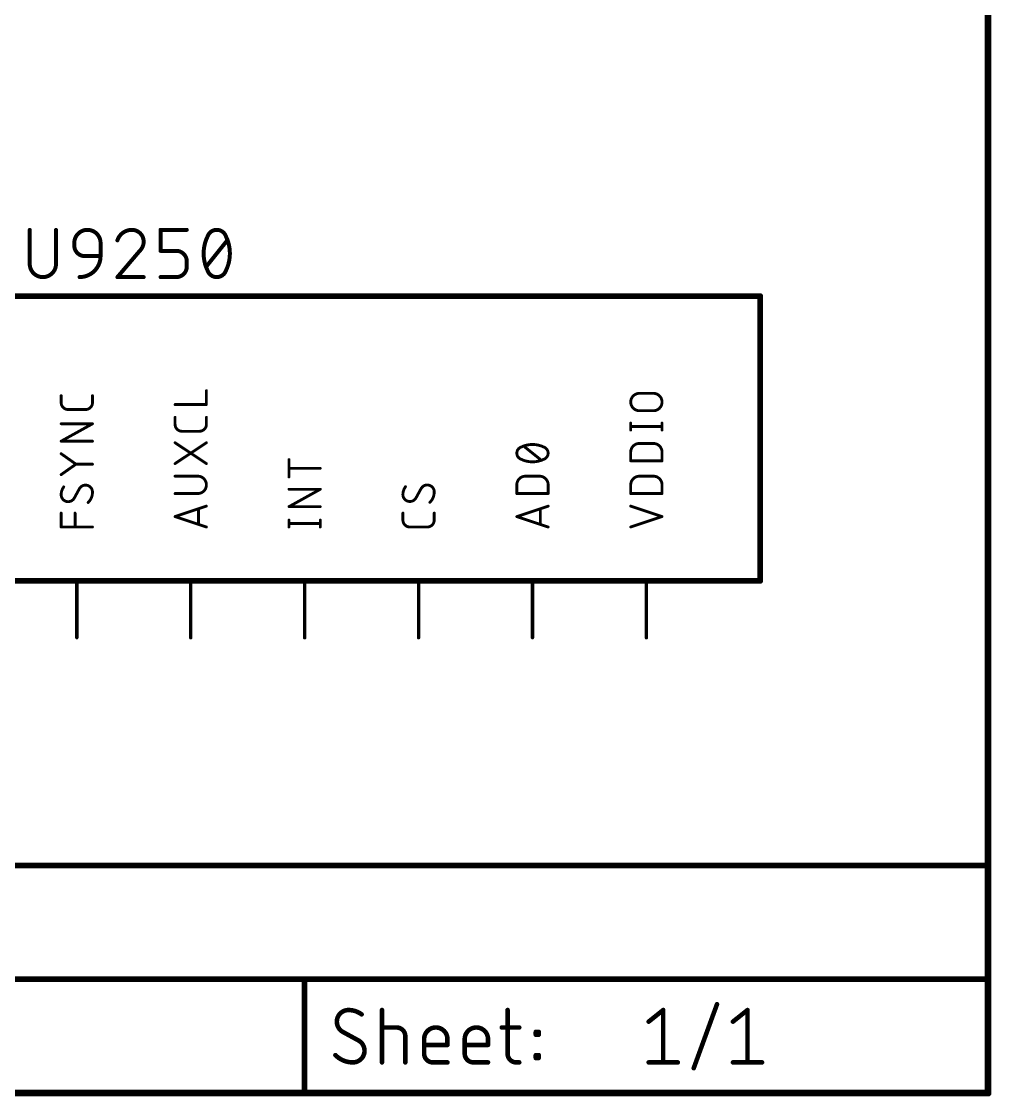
# Model space of a CAD drawing. Extents: x -1 to 180, y 0 to 264.
# Drawn here: x 137.23 to 180.49, y -0.15 to 47.82 of the extents above; entities that cross this region are included whole.
import ezdxf

# ---------------------------------------------------------------- set-up
doc = ezdxf.new("R2010")
doc.units = 0
doc.layers.add('94', color=12, linetype='CONTINUOUS')
doc.layers.add('95', color=251, linetype='CONTINUOUS')

msp = doc.modelspace()

# ---------------------------------------------------------------- linework, layer by layer
at = {"layer": '94'}
for points, const_width in [([(180.34, 0), (180.34, 264.16)], 0.3), ([(137.6004, 38.5191), (137.6004, 36.9965)], 0.1778), ([(138.7717, 36.9965), (138.7717, 38.5191)], 0.1778), ([(143.4324, 37.5821), (143.4324, 38.5191)], 0.1778), ([(143.4324, 38.5191), (144.6037, 38.5191)], 0.1778), ([(139.5872, 37.8164), (139.5872, 37.9335)], 0.1778), ([(140.7584, 37.9335), (140.7584, 37.3479)], 0.1778), ([(145.4722, 36.8794), (146.4092, 38.0506)], 0.1778), ([(140.7584, 37.3479), (140.0557, 37.3479)], 0.1778), ([(142.5053, 37.5821), (141.5098, 36.4109)], 0.1778), ([(144.1352, 37.5821), (143.4324, 37.5821)], 0.1778), ([(144.6037, 36.8794), (144.6037, 37.1136)], 0.1778), ([(141.5098, 36.4109), (142.681, 36.4109)], 0.1778), ([(143.4324, 36.4109), (144.1352, 36.4109)], 0.1778), ([(170.18, 35.56), (109.22, 35.56)], 0.254), ([(170.18, 22.86), (170.18, 35.56)], 0.254), ([(109.22, 22.86), (170.18, 22.86)], 0.254), ([(139.7, 20.32), (139.7, 22.86)], 0.1524), ([(144.78, 20.32), (144.78, 22.86)], 0.1524), ([(149.86, 20.32), (149.86, 22.86)], 0.1524), ([(154.94, 20.32), (154.94, 22.86)], 0.1524), ([(160.02, 20.32), (160.02, 22.86)], 0.1524), ([(165.1, 20.32), (165.1, 22.86)], 0.1524), ([(88.9, 10.16), (180.34, 10.16)], 0.254), ([(88.9, 5.08), (149.86, 5.08)], 0.254), ([(149.86, 5.08), (149.86, 0)], 0.254), ([(149.86, 5.08), (180.34, 5.08)], 0.254), ([(167.2105, 1.112), (168.2491, 3.968)], 0.2032), ([(153.3101, 1.3716), (153.3101, 3.7084)], 0.2032), ([(158.9109, 3.7084), (158.9109, 1.7611)], 0.2032), ([(165.2016, 3.1891), (165.8507, 3.7084)], 0.2032), ([(165.8507, 3.7084), (165.8507, 1.3716)], 0.2032), ([(168.9598, 3.1891), (169.6089, 3.7084)], 0.2032), ([(169.6089, 3.7084), (169.6089, 1.3716)], 0.2032), ([(153.3101, 2.9295), (153.9592, 2.9295)], 0.2032), ([(158.6512, 2.9295), (159.4302, 2.9295)], 0.2032), ([(152.2702, 2.3453), (151.5562, 2.7347)], 0.2032), ([(154.3487, 2.54), (154.3487, 1.3716)], 0.2032), ([(155.1892, 1.7611), (155.1892, 2.4102)], 0.2032), ([(156.2278, 2.4102), (156.2278, 2.1505)], 0.2032), ([(156.9987, 1.7611), (156.9987, 2.4102)], 0.2032), ([(158.0373, 2.4102), (158.0373, 2.1505)], 0.2032), ([(160.1673, 2.6049), (160.1673, 2.7347)], 0.2032), ([(160.1673, 2.7347), (160.2971, 2.7347)], 0.2032), ([(160.2971, 2.6049), (160.1673, 2.6049)], 0.2032), ([(160.2971, 2.7347), (160.2971, 2.6049)], 0.2032), ([(156.2278, 2.1505), (155.1892, 2.1505)], 0.2032), ([(158.0373, 2.1505), (156.9987, 2.1505)], 0.2032), ([(156.2278, 1.3716), (155.5787, 1.3716)], 0.2032), ([(158.0373, 1.3716), (157.3882, 1.3716)], 0.2032), ([(159.3003, 1.3716), (159.4302, 1.3716)], 0.2032), ([(160.1673, 1.5663), (160.1673, 1.6962)], 0.2032), ([(160.1673, 1.6962), (160.2971, 1.6962)], 0.2032), ([(160.2971, 1.5663), (160.1673, 1.5663)], 0.2032), ([(160.2971, 1.6962), (160.2971, 1.5663)], 0.2032), ([(165.2016, 1.3716), (166.4998, 1.3716)], 0.2032), ([(168.9598, 1.3716), (170.258, 1.3716)], 0.2032), ([(0, 0), (180.34, 0)], 0.3)]:
    msp.add_lwpolyline(points, dxfattribs=dict(at, const_width=const_width))
for points, const_width in [([(137.6449, 38.5191, 1), (137.556, 38.5191)], 0.0889), ([(138.8161, 38.5191, 1), (138.7272, 38.5191)], 0.0889), ([(140.7584, 37.9335, 1), (139.5872, 37.9335)], 0.1778), ([(142.154, 38.5191, 0.3252), (141.5098, 38.0506)], 0.1778), ([(142.681, 37.992, 0.4142), (142.154, 38.5191)], 0.1778), ([(142.154, 38.5635, 1), (142.154, 38.4747)], 0.0889), ([(142.154, 38.4747, 1), (142.154, 38.5635)], 0.0889), ([(143.4324, 38.5635, 1), (143.4324, 38.4747)], 0.0889), ([(143.4769, 38.5191, 1), (143.388, 38.5191)], 0.0889), ([(144.6037, 38.4747, 1), (144.6037, 38.5635)], 0.0889), ([(145.9407, 38.5191, 0.3205), (145.5308, 38.2263)], 0.1778), ([(146.3506, 38.2263, 0.3205), (145.9407, 38.5191)], 0.1778), ([(145.9407, 38.5635, 1), (145.9407, 38.4747)], 0.0889), ([(145.9407, 38.4747, 1), (145.9407, 38.5635)], 0.0889), ([(139.6316, 37.9335, 1), (139.5427, 37.9335)], 0.0889), ([(139.5427, 37.9335, 1), (139.6316, 37.9335)], 0.0889), ([(139.5872, 37.8164, 0.4142), (140.0557, 37.3479)], 0.1778), ([(139.6316, 37.8164, 1), (139.5427, 37.8164)], 0.0889), ([(140.8028, 37.9335, 1), (140.7139, 37.9335)], 0.0889), ([(140.7139, 37.9335, 1), (140.8028, 37.9335)], 0.0889), ([(141.4675, 38.0643, 1), (141.5521, 38.0369)], 0.0889), ([(142.5053, 37.5821, 0.2053), (142.681, 37.992)], 0.1778), ([(142.7255, 37.992, 1), (142.6366, 37.9921)], 0.0889), ([(142.6366, 37.992, 1), (142.7255, 37.992)], 0.0889), ([(145.5308, 38.2263, 0.1139), (145.3551, 37.465)], 0.1778), ([(145.4887, 38.2407, 1), (145.5728, 38.2119)], 0.0889), ([(145.5707, 38.2068, 1), (145.4908, 38.2458)], 0.0889), ([(146.5263, 37.465, 0.1139), (146.3506, 38.2263)], 0.1778), ([(146.3906, 38.2458, 1), (146.3107, 38.2068)], 0.0889), ([(146.3086, 38.2119, 1), (146.3927, 38.2407)], 0.0889), ([(146.4439, 38.0228, 1), (146.3745, 38.0784)], 0.0889), ([(139.5427, 37.8164, 1), (139.6316, 37.8164)], 0.0889), ([(139.8214, 36.4109, 0.4142), (140.7584, 37.3479)], 0.1778), ([(140.0557, 37.3923, 1), (140.0557, 37.3034)], 0.0889), ([(140.0557, 37.3034, 1), (140.0557, 37.3923)], 0.0889), ([(140.8028, 37.3479, 1), (140.7139, 37.3479)], 0.0889), ([(140.7584, 37.3034, 1), (140.7584, 37.3923)], 0.0889), ([(142.4747, 37.6143, 1), (142.536, 37.5499)], 0.0889), ([(142.5392, 37.5533, 1), (142.4715, 37.6109)], 0.0889), ([(143.4324, 37.6266, 1), (143.4324, 37.5377)], 0.0889), ([(143.388, 37.5821, 1), (143.4769, 37.5821)], 0.0889), ([(144.6037, 37.1136, 0.4142), (144.1352, 37.5821)], 0.1778), ([(144.1352, 37.6266, 1), (144.1352, 37.5377)], 0.0889), ([(144.1352, 37.5377, 1), (144.1352, 37.6266)], 0.0889), ([(145.3551, 37.465, 0.1139), (145.5308, 36.7037)], 0.1778), ([(145.3995, 37.465, 1), (145.3106, 37.465)], 0.0889), ([(145.3106, 37.465, 1), (145.3995, 37.465)], 0.0889), ([(146.3506, 36.7037, 0.1139), (146.5263, 37.465)], 0.1778), ([(146.5707, 37.465, 1), (146.4818, 37.465)], 0.0889), ([(146.4818, 37.465, 1), (146.5707, 37.465)], 0.0889), ([(137.6004, 36.9965, 1), (138.7717, 36.9965)], 0.1778), ([(137.6449, 36.9965, 1), (137.556, 36.9965)], 0.0889), ([(137.556, 36.9965, 1), (137.6449, 36.9965)], 0.0889), ([(138.8161, 36.9965, 1), (138.7272, 36.9965)], 0.0889), ([(138.7272, 36.9965, 1), (138.8161, 36.9965)], 0.0889), ([(140.7139, 37.3479, 1), (140.8028, 37.3479)], 0.0889), ([(144.1352, 36.4109, 0.4142), (144.6037, 36.8794)], 0.1778), ([(144.6481, 37.1136, 1), (144.5592, 37.1136)], 0.0889), ([(144.5592, 37.1136, 1), (144.6481, 37.1136)], 0.0889), ([(144.6481, 36.8794, 1), (144.5592, 36.8794)], 0.0889), ([(145.4375, 36.9072, 1), (145.5069, 36.8516)], 0.0889), ([(139.8214, 36.4553, 1), (139.8214, 36.3664)], 0.0889), ([(141.5098, 36.4554, 1), (141.5098, 36.3665)], 0.0889), ([(141.4759, 36.4397, 1), (141.5437, 36.3821)], 0.0889), ([(142.681, 36.3665, 1), (142.681, 36.4554)], 0.0889), ([(143.4324, 36.4554, 1), (143.4324, 36.3665)], 0.0889), ([(144.1352, 36.4554, 1), (144.1352, 36.3665)], 0.0889), ([(144.1352, 36.3665, 1), (144.1352, 36.4554)], 0.0889), ([(144.5592, 36.8794, 1), (144.6481, 36.8794)], 0.0889), ([(145.5308, 36.7037, 0.3205), (145.9407, 36.4109)], 0.1778), ([(145.5728, 36.7181, 1), (145.4887, 36.6893)], 0.0889), ([(145.4908, 36.6842, 1), (145.5707, 36.7232)], 0.0889), ([(145.9407, 36.4109, 0.3205), (146.3506, 36.7037)], 0.1778), ([(145.9407, 36.4553, 1), (145.9407, 36.3665)], 0.0889), ([(145.9407, 36.3665, 1), (145.9407, 36.4553)], 0.0889), ([(146.3107, 36.7232, 1), (146.3906, 36.6842)], 0.0889), ([(146.3927, 36.6893, 1), (146.3086, 36.7181)], 0.0889), ([(170.2435, 35.56, 1), (170.1165, 35.56)], 0.127), ([(170.18, 35.4965, 1), (170.18, 35.6235)], 0.127), ([(139.7381, 22.86, 1), (139.6619, 22.86)], 0.0762), ([(144.8181, 22.86, 1), (144.7419, 22.86)], 0.0762), ([(149.8981, 22.86, 1), (149.8219, 22.86)], 0.0762), ([(154.9781, 22.86, 1), (154.9019, 22.86)], 0.0762), ([(160.0581, 22.86, 1), (159.9819, 22.86)], 0.0762), ([(165.1381, 22.86, 1), (165.0619, 22.86)], 0.0762), ([(170.1165, 22.86, 1), (170.2435, 22.86)], 0.127), ([(170.18, 22.7965, 1), (170.18, 22.9235)], 0.127), ([(139.6619, 20.32, 1), (139.7381, 20.32)], 0.0762), ([(144.7419, 20.32, 1), (144.8181, 20.32)], 0.0762), ([(149.8219, 20.32, 1), (149.8981, 20.32)], 0.0762), ([(154.9019, 20.32, 1), (154.9781, 20.32)], 0.0762), ([(159.9819, 20.32, 1), (160.0581, 20.32)], 0.0762), ([(165.0619, 20.32, 1), (165.1381, 20.32)], 0.0762), ([(180.34, 10.0965, 1), (180.34, 10.2235)], 0.127), ([(149.9235, 5.08, 1), (149.7965, 5.08)], 0.127), ([(149.86, 5.1435, 1), (149.86, 5.0165)], 0.127), ([(149.86, 5.0165, 1), (149.86, 5.1435)], 0.127), ([(180.34, 5.0165, 1), (180.34, 5.1435)], 0.127), ([(168.2968, 3.9507, 1), (168.2013, 3.9854)], 0.1016), ([(151.8158, 3.7084, 0.4142), (151.2965, 3.1891)], 0.2032), ([(152.4, 3.5137, 0.1623), (151.8158, 3.7084)], 0.2032), ([(151.8158, 3.7592, 1), (151.8158, 3.6576)], 0.1016), ([(151.8158, 3.6576, 1), (151.8158, 3.7592)], 0.1016), ([(152.3695, 3.473, 1), (152.4305, 3.5543)], 0.1016), ([(153.3609, 3.7084, 1), (153.2593, 3.7084)], 0.1016), ([(158.9617, 3.7084, 1), (158.8601, 3.7084)], 0.1016), ([(165.9015, 3.7084, 1), (165.7999, 3.7084)], 0.1016), ([(165.8824, 3.6687, 1), (165.819, 3.7481)], 0.1016), ([(169.6597, 3.7084, 1), (169.5581, 3.7084)], 0.1016), ([(169.6406, 3.6687, 1), (169.5772, 3.7481)], 0.1016), ([(151.2965, 3.1891, 0.2656), (151.5562, 2.7347)], 0.2032), ([(151.3473, 3.1891, 1), (151.2457, 3.1891)], 0.1016), ([(151.2457, 3.1891, 1), (151.3473, 3.1891)], 0.1016), ([(153.3101, 2.9803, 1), (153.3101, 2.8787)], 0.1016), ([(154.3487, 2.54, 0.4142), (153.9592, 2.9295)], 0.2032), ([(153.9592, 2.9803, 1), (153.9592, 2.8787)], 0.1016), ([(153.9592, 2.8787, 1), (153.9592, 2.9803)], 0.1016), ([(156.2278, 2.4102, 1), (155.1892, 2.4102)], 0.2032), ([(158.0373, 2.4102, 1), (156.9987, 2.4102)], 0.2032), ([(158.6512, 2.9803, 1), (158.6512, 2.8787)], 0.1016), ([(159.4302, 2.8787, 1), (159.4302, 2.9803)], 0.1016), ([(165.1699, 3.2288, 1), (165.2333, 3.1494)], 0.1016), ([(168.928, 3.2288, 1), (168.9915, 3.1494)], 0.1016), ([(151.5805, 2.7793, 1), (151.5318, 2.6901)], 0.1016), ([(151.5304, 2.691, 1), (151.5819, 2.7785)], 0.1016), ([(152.5298, 1.8909, 0.2656), (152.2702, 2.3453)], 0.2032), ([(152.296, 2.389, 1), (152.2444, 2.3015)], 0.1016), ([(152.2458, 2.3007, 1), (152.2945, 2.3899)], 0.1016), ([(154.3995, 2.54, 1), (154.2979, 2.54)], 0.1016), ([(154.2979, 2.54, 1), (154.3995, 2.54)], 0.1016), ([(155.24, 2.4102, 1), (155.1384, 2.4102)], 0.1016), ([(155.1384, 2.4102, 1), (155.24, 2.4102)], 0.1016), ([(156.2786, 2.4102, 1), (156.177, 2.4102)], 0.1016), ([(156.177, 2.4102, 1), (156.2786, 2.4102)], 0.1016), ([(157.0495, 2.4102, 1), (156.9479, 2.4102)], 0.1016), ([(156.9479, 2.4102, 1), (157.0495, 2.4102)], 0.1016), ([(158.0881, 2.4102, 1), (157.9865, 2.4102)], 0.1016), ([(157.9865, 2.4102, 1), (158.0881, 2.4102)], 0.1016), ([(160.2181, 2.7347, 1), (160.1165, 2.7347)], 0.1016), ([(160.1673, 2.7855, 1), (160.1673, 2.6839)], 0.1016), ([(160.1673, 2.6557, 1), (160.1673, 2.5541)], 0.1016), ([(160.1165, 2.6049, 1), (160.2181, 2.6049)], 0.1016), ([(160.3479, 2.7347, 1), (160.2463, 2.7347)], 0.1016), ([(160.2463, 2.6049, 1), (160.3479, 2.6049)], 0.1016), ([(160.2971, 2.6839, 1), (160.2971, 2.7855)], 0.1016), ([(160.2971, 2.5541, 1), (160.2971, 2.6557)], 0.1016), ([(152.0105, 1.3716, 0.4142), (152.5298, 1.8909)], 0.2032), ([(152.5806, 1.8909, 1), (152.479, 1.8909)], 0.1016), ([(152.479, 1.8909, 1), (152.5806, 1.8909)], 0.1016), ([(155.1892, 2.2013, 1), (155.1892, 2.0997)], 0.1016), ([(156.177, 2.1505, 1), (156.2786, 2.1505)], 0.1016), ([(156.2278, 2.0997, 1), (156.2278, 2.2013)], 0.1016), ([(156.9987, 2.2013, 1), (156.9987, 2.0997)], 0.1016), ([(157.9865, 2.1505, 1), (158.0881, 2.1505)], 0.1016), ([(158.0373, 2.0997, 1), (158.0373, 2.2013)], 0.1016), ([(151.2316, 1.6962, 0.2), (152.0105, 1.3716)], 0.2032), ([(151.2677, 1.7319, 1), (151.1955, 1.6604)], 0.1016), ([(152.0105, 1.4224, 1), (152.0105, 1.3208)], 0.1016), ([(152.0105, 1.3208, 1), (152.0105, 1.4224)], 0.1016), ([(155.1892, 1.7611, 0.4142), (155.5787, 1.3716)], 0.2032), ([(155.24, 1.7611, 1), (155.1384, 1.7611)], 0.1016), ([(155.1384, 1.7611, 1), (155.24, 1.7611)], 0.1016), ([(155.5787, 1.4224, 1), (155.5787, 1.3208)], 0.1016), ([(155.5787, 1.3208, 1), (155.5787, 1.4224)], 0.1016), ([(156.2278, 1.3208, 1), (156.2278, 1.4224)], 0.1016), ([(156.9987, 1.7611, 0.4142), (157.3882, 1.3716)], 0.2032), ([(157.0495, 1.7611, 1), (156.9479, 1.7611)], 0.1016), ([(156.9479, 1.7611, 1), (157.0495, 1.7611)], 0.1016), ([(157.3882, 1.4224, 1), (157.3882, 1.3208)], 0.1016), ([(157.3882, 1.3208, 1), (157.3882, 1.4224)], 0.1016), ([(158.0373, 1.3208, 1), (158.0373, 1.4224)], 0.1016), ([(158.9109, 1.7611, 0.4142), (159.3003, 1.3716)], 0.2032), ([(158.9617, 1.7611, 1), (158.8601, 1.7611)], 0.1016), ([(158.8601, 1.7611, 1), (158.9617, 1.7611)], 0.1016), ([(159.3003, 1.4224, 1), (159.3003, 1.3208)], 0.1016), ([(159.3003, 1.3208, 1), (159.3003, 1.4224)], 0.1016), ([(159.4302, 1.3208, 1), (159.4302, 1.4224)], 0.1016), ([(160.2181, 1.6962, 1), (160.1165, 1.6962)], 0.1016), ([(160.1673, 1.747, 1), (160.1673, 1.6454)], 0.1016), ([(160.1673, 1.6171, 1), (160.1673, 1.5155)], 0.1016), ([(160.1165, 1.5663, 1), (160.2181, 1.5663)], 0.1016), ([(160.3479, 1.6962, 1), (160.2463, 1.6962)], 0.1016), ([(160.2463, 1.5663, 1), (160.3479, 1.5663)], 0.1016), ([(160.2971, 1.6454, 1), (160.2971, 1.747)], 0.1016), ([(160.2971, 1.5155, 1), (160.2971, 1.6171)], 0.1016), ([(165.2016, 1.4224, 1), (165.2016, 1.3208)], 0.1016), ([(166.4998, 1.3208, 1), (166.4998, 1.4224)], 0.1016), ([(168.9598, 1.4224, 1), (168.9598, 1.3208)], 0.1016), ([(170.258, 1.3208, 1), (170.258, 1.4224)], 0.1016), ([(153.2593, 1.3716, 1), (153.3609, 1.3716)], 0.1016), ([(154.2979, 1.3716, 1), (154.3995, 1.3716)], 0.1016), ([(165.7999, 1.3716, 1), (165.9015, 1.3716)], 0.1016), ([(167.1628, 1.1293, 1), (167.2583, 1.0946)], 0.1016), ([(169.5581, 1.3716, 1), (169.6597, 1.3716)], 0.1016), ([(149.7965, 0, 1), (149.9235, 0)], 0.127), ([(180.265, 0, 1), (180.415, 0)], 0.15), ([(180.34, -0.075, 1), (180.34, 0.075)], 0.15)]:
    msp.add_lwpolyline(points, format="xyb", dxfattribs=dict(at, const_width=const_width))
at = {"layer": '95', "const_width": 0.127}
for points in [[(139.0015, 30.8113), (139.0015, 31.1217)], [(140.3985, 31.1217), (140.3985, 30.8113)], [(145.4785, 30.7248), (145.4785, 31.3457)], [(164.7896, 31.2244), (165.4104, 31.2244)], [(144.0815, 30.7248), (145.4785, 30.7248)], [(140.0881, 30.5008), (139.3119, 30.5008)], [(165.4104, 30.4483), (164.7896, 30.4483)], [(139.0015, 29.0903), (140.3985, 29.8665)], [(140.3985, 29.8665), (139.0015, 29.8665)], [(144.0815, 29.8422), (144.0815, 30.1526)], [(145.4785, 30.1526), (145.4785, 29.8422)], [(164.4015, 29.586), (164.4015, 29.8965)], [(164.4015, 29.7413), (165.7985, 29.7413)], [(165.7985, 29.586), (165.7985, 29.8965)], [(145.1681, 29.5317), (144.3919, 29.5317)], [(140.3985, 29.0903), (139.0015, 29.0903)], [(145.4785, 28.0893), (144.0815, 29.0206)], [(144.0815, 28.0893), (145.4785, 29.0206)], [(160.4081, 28.2445), (159.6319, 28.8654)], [(164.7896, 28.9886), (165.4104, 28.9886)], [(139.6612, 28.0639), (139.0015, 28.5296)], [(149.1615, 27.4914), (149.1615, 28.2675)], [(164.4015, 28.2125), (164.4015, 28.6006)], [(165.7985, 28.6006), (165.7985, 28.2125)], [(139.0015, 27.5983), (139.6612, 28.0639)], [(140.3985, 28.0639), (139.6612, 28.0639)], [(150.5585, 27.8795), (149.1615, 27.8795)], [(165.7985, 28.2125), (164.4015, 28.2125)], [(145.0904, 27.5285), (144.0815, 27.5285)], [(159.7096, 27.5285), (160.3304, 27.5285)], [(164.7896, 27.5285), (165.4104, 27.5285)], [(139.8164, 26.9735), (139.5836, 26.5467)], [(149.1615, 26.1682), (150.5585, 26.9443)], [(150.5585, 26.9443), (149.1615, 26.9443)], [(155.0564, 26.9803), (154.8236, 26.5534)], [(159.3215, 26.7524), (159.3215, 27.1404)], [(160.7185, 27.1404), (160.7185, 26.7524)], [(164.4015, 26.7524), (164.4015, 27.1404)], [(165.7985, 27.1404), (165.7985, 26.7524)], [(144.0815, 26.7524), (145.0904, 26.7524)], [(160.7185, 26.7524), (159.3215, 26.7524)], [(165.7985, 26.7524), (164.4015, 26.7524)], [(139.0015, 25.2603), (139.0015, 25.8812)], [(139.6224, 25.2603), (139.6224, 25.8812)], [(144.0815, 25.726), (145.4785, 26.1916)], [(145.1293, 26.0752), (145.1293, 25.3767)], [(150.5585, 26.1682), (149.1615, 26.1682)], [(154.2415, 25.5707), (154.2415, 25.8812)], [(155.6385, 25.8812), (155.6385, 25.5707)], [(159.3215, 25.726), (160.7185, 26.1916)], [(160.3692, 26.0752), (160.3692, 25.3767)], [(165.7985, 25.726), (164.4015, 26.1916)], [(145.4785, 25.2603), (144.0815, 25.726)], [(149.1615, 25.2603), (149.1615, 25.5707)], [(149.1615, 25.4155), (150.5585, 25.4155)], [(150.5585, 25.2603), (150.5585, 25.5707)], [(160.7185, 25.2603), (159.3215, 25.726)], [(164.4015, 25.2603), (165.7985, 25.726)], [(140.3985, 25.2603), (139.0015, 25.2603)], [(155.3281, 25.2603), (154.5519, 25.2603)]]:
    msp.add_lwpolyline(points, dxfattribs=at)
at = {"layer": '95'}
for points, const_width in [([(139.0332, 31.1217, 1), (138.9698, 31.1217)], 0.0635), ([(140.4303, 31.1217, 1), (140.3668, 31.1217)], 0.0635), ([(145.5102, 31.3457, 1), (145.4468, 31.3457)], 0.0635), ([(164.7896, 31.2244, 1), (164.7896, 30.4483)], 0.127), ([(164.7896, 31.2562, 1), (164.7896, 31.1927)], 0.0635), ([(164.7896, 31.1927, 1), (164.7896, 31.2562)], 0.0635), ([(165.4104, 30.4483, 1), (165.4104, 31.2244)], 0.127), ([(165.4104, 31.2562, 1), (165.4104, 31.1927)], 0.0635), ([(165.4104, 31.1927, 1), (165.4104, 31.2562)], 0.0635), ([(139.0015, 30.8113, 0.4142), (139.3119, 30.5008)], 0.127), ([(139.0332, 30.8113, 1), (138.9697, 30.8113)], 0.0635), ([(138.9698, 30.8113, 1), (139.0332, 30.8113)], 0.0635), ([(140.0881, 30.5008, 0.4142), (140.3985, 30.8113)], 0.127), ([(140.4303, 30.8113, 1), (140.3668, 30.8113)], 0.0635), ([(140.3668, 30.8113, 1), (140.4303, 30.8113)], 0.0635), ([(144.0815, 30.7566, 1), (144.0815, 30.6931)], 0.0635), ([(145.4468, 30.7248, 1), (145.5102, 30.7248)], 0.0635), ([(145.4785, 30.6931, 1), (145.4785, 30.7566)], 0.0635), ([(139.3119, 30.5326, 1), (139.3119, 30.4691)], 0.0635), ([(139.3119, 30.4691, 1), (139.3119, 30.5326)], 0.0635), ([(140.0881, 30.5326, 1), (140.0881, 30.4691)], 0.0635), ([(140.0881, 30.4691, 1), (140.0881, 30.5326)], 0.0635), ([(164.7896, 30.48, 1), (164.7896, 30.4165)], 0.0635), ([(164.7896, 30.4165, 1), (164.7896, 30.48)], 0.0635), ([(165.4104, 30.48, 1), (165.4104, 30.4165)], 0.0635), ([(165.4104, 30.4165, 1), (165.4104, 30.48)], 0.0635), ([(139.0015, 29.8982, 1), (139.0015, 29.8347)], 0.0635), ([(140.4139, 29.8387, 1), (140.3831, 29.8942)], 0.0635), ([(140.3985, 29.8347, 1), (140.3985, 29.8982)], 0.0635), ([(144.0815, 29.8422, 0.4142), (144.3919, 29.5317)], 0.127), ([(144.1132, 29.8422, 1), (144.0497, 29.8422)], 0.0635), ([(144.1132, 30.1526, 1), (144.0498, 30.1526)], 0.0635), ([(144.0498, 29.8422, 1), (144.1132, 29.8422)], 0.0635), ([(145.1681, 29.5317, 0.4142), (145.4785, 29.8422)], 0.127), ([(145.5102, 30.1526, 1), (145.4468, 30.1526)], 0.0635), ([(145.5102, 29.8422, 1), (145.4468, 29.8422)], 0.0635), ([(145.4468, 29.8422, 1), (145.5102, 29.8422)], 0.0635), ([(164.4015, 29.773, 1), (164.4015, 29.7095)], 0.0635), ([(164.4332, 29.8965, 1), (164.3698, 29.8965)], 0.0635), ([(165.8303, 29.8965, 1), (165.7668, 29.8965)], 0.0635), ([(165.7985, 29.7095, 1), (165.7985, 29.773)], 0.0635), ([(144.3919, 29.5635, 1), (144.3919, 29.5)], 0.0635), ([(144.3919, 29.5, 1), (144.3919, 29.5635)], 0.0635), ([(145.1681, 29.5635, 1), (145.1681, 29.5)], 0.0635), ([(145.1681, 29.5, 1), (145.1681, 29.5635)], 0.0635), ([(164.3698, 29.586, 1), (164.4332, 29.586)], 0.0635), ([(165.7668, 29.586, 1), (165.8303, 29.586)], 0.0635), ([(139.0015, 29.1221, 1), (139.0015, 29.0586)], 0.0635), ([(138.9861, 29.1181, 1), (139.0169, 29.0626)], 0.0635), ([(140.3985, 29.0586, 1), (140.3985, 29.1221)], 0.0635), ([(144.0991, 29.047, 1), (144.0639, 28.9942)], 0.0635), ([(145.4961, 28.9942, 1), (145.4609, 29.047)], 0.0635), ([(159.5155, 28.8266, 0.3205), (159.3215, 28.5549)], 0.127), ([(160.02, 28.943, 0.1139), (159.5155, 28.8266)], 0.127), ([(159.5016, 28.8551, 1), (159.5294, 28.798)], 0.0635), ([(159.5258, 28.7965, 1), (159.5052, 28.8566)], 0.0635), ([(159.6518, 28.8902, 1), (159.6121, 28.8406)], 0.0635), ([(160.5245, 28.8266, 0.1139), (160.02, 28.943)], 0.127), ([(160.02, 28.9747, 1), (160.02, 28.9112)], 0.0635), ([(160.02, 28.9112, 1), (160.02, 28.9747)], 0.0635), ([(160.7185, 28.5549, 0.3205), (160.5245, 28.8266)], 0.127), ([(160.5348, 28.8566, 1), (160.5142, 28.7965)], 0.0635), ([(160.5106, 28.798, 1), (160.5384, 28.8551)], 0.0635), ([(164.7896, 28.9886, 0.4142), (164.4015, 28.6006)], 0.127), ([(164.7896, 29.0204, 1), (164.7896, 28.9569)], 0.0635), ([(164.7896, 28.9569, 1), (164.7896, 29.0204)], 0.0635), ([(165.7985, 28.6006, 0.4142), (165.4104, 28.9886)], 0.127), ([(165.4104, 29.0204, 1), (165.4104, 28.9569)], 0.0635), ([(165.4104, 28.9569, 1), (165.4104, 29.0204)], 0.0635), ([(139.0198, 28.5555, 1), (138.9832, 28.5036)], 0.0635), ([(149.1933, 28.2675, 1), (149.1298, 28.2675)], 0.0635), ([(159.3215, 28.5549, 0.3205), (159.5155, 28.2833)], 0.127), ([(159.3533, 28.5549, 1), (159.2898, 28.5549)], 0.0635), ([(159.2898, 28.5549, 1), (159.3533, 28.5549)], 0.0635), ([(159.5155, 28.2833, 0.1139), (160.02, 28.1669)], 0.127), ([(159.5294, 28.3118, 1), (159.5016, 28.2547)], 0.0635), ([(159.5052, 28.2533, 1), (159.5258, 28.3133)], 0.0635), ([(160.02, 28.1669, 0.1139), (160.5245, 28.2833)], 0.127), ([(160.3882, 28.2197, 1), (160.4279, 28.2693)], 0.0635), ([(160.5245, 28.2833, 0.3205), (160.7185, 28.5549)], 0.127), ([(160.5142, 28.3133, 1), (160.5348, 28.2533)], 0.0635), ([(160.5384, 28.2547, 1), (160.5106, 28.3118)], 0.0635), ([(160.7502, 28.5549, 1), (160.6868, 28.5549)], 0.0635), ([(160.6868, 28.5549, 1), (160.7502, 28.5549)], 0.0635), ([(164.4332, 28.6006, 1), (164.3698, 28.6006)], 0.0635), ([(164.3698, 28.6006, 1), (164.4332, 28.6006)], 0.0635), ([(165.8303, 28.6006, 1), (165.7668, 28.6006)], 0.0635), ([(165.7668, 28.6006, 1), (165.8302, 28.6006)], 0.0635), ([(139.6612, 28.0957, 1), (139.6612, 28.0322)], 0.0635), ([(139.6795, 28.038, 1), (139.6429, 28.0899)], 0.0635), ([(139.6429, 28.038, 1), (139.6795, 28.0899)], 0.0635), ([(140.3985, 28.0322, 1), (140.3985, 28.0957)], 0.0635), ([(144.0639, 28.1157, 1), (144.0991, 28.0628)], 0.0635), ([(145.4609, 28.0628, 1), (145.4961, 28.1157)], 0.0635), ([(149.1615, 27.9112, 1), (149.1615, 27.8477)], 0.0635), ([(150.5585, 27.8477, 1), (150.5585, 27.9112)], 0.0635), ([(160.02, 28.1986, 1), (160.02, 28.1351)], 0.0635), ([(160.02, 28.1351, 1), (160.02, 28.1986)], 0.0635), ([(164.4015, 28.2443, 1), (164.4015, 28.1808)], 0.0635), ([(164.3698, 28.2125, 1), (164.4332, 28.2125)], 0.0635), ([(165.7668, 28.2125, 1), (165.8303, 28.2125)], 0.0635), ([(165.7985, 28.1808, 1), (165.7985, 28.2443)], 0.0635), ([(138.9832, 27.6242, 1), (139.0198, 27.5723)], 0.0635), ([(144.0815, 27.5602, 1), (144.0815, 27.4968)], 0.0635), ([(145.0904, 26.7524, 1), (145.0904, 27.5285)], 0.127), ([(145.0904, 27.5602, 1), (145.0904, 27.4967)], 0.0635), ([(145.0904, 27.4968, 1), (145.0904, 27.5602)], 0.0635), ([(149.1298, 27.4914, 1), (149.1933, 27.4914)], 0.0635), ([(159.7096, 27.5285, 0.4142), (159.3215, 27.1404)], 0.127), ([(159.7096, 27.5602, 1), (159.7096, 27.4968)], 0.0635), ([(159.7096, 27.4968, 1), (159.7096, 27.5602)], 0.0635), ([(160.7185, 27.1404, 0.4142), (160.3304, 27.5285)], 0.127), ([(160.3304, 27.5602, 1), (160.3304, 27.4968)], 0.0635), ([(160.3304, 27.4968, 1), (160.3304, 27.5602)], 0.0635), ([(164.7896, 27.5285, 0.4142), (164.4015, 27.1404)], 0.127), ([(164.7896, 27.5602, 1), (164.7896, 27.4968)], 0.0635), ([(164.7896, 27.4968, 1), (164.7896, 27.5602)], 0.0635), ([(165.7985, 27.1404, 0.4142), (165.4104, 27.5285)], 0.127), ([(165.4104, 27.5602, 1), (165.4104, 27.4968)], 0.0635), ([(165.4104, 27.4968, 1), (165.4104, 27.5602)], 0.0635), ([(139.1179, 27.0511, 0.1623), (139.0015, 26.7019)], 0.127), ([(139.1433, 27.0321, 1), (139.0925, 27.0702)], 0.0635), ([(140.0881, 27.1287, 0.2656), (139.8164, 26.9735)], 0.127), ([(139.7891, 26.9896, 1), (139.8438, 26.9574)], 0.0635), ([(139.8443, 26.9583, 1), (139.7885, 26.9887)], 0.0635), ([(140.3985, 26.8183, 0.4142), (140.0881, 27.1287)], 0.127), ([(140.0881, 27.1605, 1), (140.0881, 27.097)], 0.0635), ([(140.0881, 27.097, 1), (140.0881, 27.1605)], 0.0635), ([(140.2045, 26.3526, 0.2), (140.3985, 26.8183)], 0.127), ([(140.4302, 26.8183, 1), (140.3668, 26.8183)], 0.0635), ([(149.1615, 26.976, 1), (149.1615, 26.9125)], 0.0635), ([(150.5739, 26.9165, 1), (150.5431, 26.972)], 0.0635), ([(150.5585, 26.9125, 1), (150.5585, 26.976)], 0.0635), ([(154.3579, 27.0579, 0.1623), (154.2415, 26.7086)], 0.127), ([(154.3833, 27.0388, 1), (154.3325, 27.0769)], 0.0635), ([(155.3281, 27.1355, 0.2656), (155.0564, 26.9803)], 0.127), ([(155.0291, 26.9964, 1), (155.0838, 26.9642)], 0.0635), ([(155.0843, 26.9651, 1), (155.0285, 26.9955)], 0.0635), ([(155.6385, 26.8251, 0.4142), (155.3281, 27.1355)], 0.127), ([(155.3281, 27.1672, 1), (155.3281, 27.1037)], 0.0635), ([(155.3281, 27.1037, 1), (155.3281, 27.1672)], 0.0635), ([(155.4445, 26.3594, 0.2), (155.6385, 26.8251)], 0.127), ([(155.6702, 26.825, 1), (155.6068, 26.8251)], 0.0635), ([(159.3533, 27.1404, 1), (159.2898, 27.1404)], 0.0635), ([(159.2898, 27.1404, 1), (159.3533, 27.1404)], 0.0635), ([(160.7502, 27.1404, 1), (160.6868, 27.1404)], 0.0635), ([(160.6868, 27.1404, 1), (160.7502, 27.1404)], 0.0635), ([(164.4332, 27.1404, 1), (164.3698, 27.1404)], 0.0635), ([(164.3698, 27.1404, 1), (164.4332, 27.1404)], 0.0635), ([(165.8303, 27.1404, 1), (165.7668, 27.1404)], 0.0635), ([(165.7668, 27.1404, 1), (165.8302, 27.1404)], 0.0635), ([(139.0015, 26.7019, 0.4142), (139.3119, 26.3914)], 0.127), ([(139.0332, 26.7019, 1), (138.9698, 26.7019)], 0.0635), ([(138.9698, 26.7019, 1), (139.0332, 26.7019)], 0.0635), ([(139.3119, 26.3914, 0.2656), (139.5836, 26.5467)], 0.127), ([(139.3119, 26.4232, 1), (139.3119, 26.3597)], 0.0635), ([(139.3119, 26.3597, 1), (139.3119, 26.4232)], 0.0635), ([(139.5557, 26.5619, 1), (139.6115, 26.5315)], 0.0635), ([(139.6109, 26.5305, 1), (139.5562, 26.5628)], 0.0635), ([(140.1821, 26.3752, 1), (140.2268, 26.3301)], 0.0635), ([(140.3668, 26.8183, 1), (140.4303, 26.8183)], 0.0635), ([(144.0815, 26.7841, 1), (144.0815, 26.7206)], 0.0635), ([(145.0904, 26.7841, 1), (145.0904, 26.7206)], 0.0635), ([(145.0904, 26.7206, 1), (145.0904, 26.7841)], 0.0635), ([(154.2415, 26.7086, 0.4142), (154.5519, 26.3982)], 0.127), ([(154.2732, 26.7086, 1), (154.2098, 26.7086)], 0.0635), ([(154.2098, 26.7086, 1), (154.2732, 26.7086)], 0.0635), ([(154.5519, 26.3982, 0.2656), (154.8236, 26.5534)], 0.127), ([(154.5519, 26.4299, 1), (154.5519, 26.3664)], 0.0635), ([(154.5519, 26.3664, 1), (154.5519, 26.4299)], 0.0635), ([(154.7957, 26.5686, 1), (154.8515, 26.5382)], 0.0635), ([(154.8509, 26.5373, 1), (154.7962, 26.5695)], 0.0635), ([(155.4221, 26.3819, 1), (155.4668, 26.3368)], 0.0635), ([(155.6068, 26.8251, 1), (155.6702, 26.8251)], 0.0635), ([(159.3215, 26.7841, 1), (159.3215, 26.7206)], 0.0635), ([(159.2898, 26.7524, 1), (159.3533, 26.7524)], 0.0635), ([(160.6868, 26.7524, 1), (160.7502, 26.7524)], 0.0635), ([(160.7185, 26.7206, 1), (160.7185, 26.7841)], 0.0635), ([(164.4015, 26.7841, 1), (164.4015, 26.7206)], 0.0635), ([(164.3698, 26.7524, 1), (164.4332, 26.7524)], 0.0635), ([(165.7668, 26.7524, 1), (165.8303, 26.7524)], 0.0635), ([(165.7985, 26.7206, 1), (165.7985, 26.7841)], 0.0635), ([(139.0332, 25.8812, 1), (138.9698, 25.8812)], 0.0635), ([(139.6541, 25.8812, 1), (139.5906, 25.8812)], 0.0635), ([(145.161, 26.0752, 1), (145.0975, 26.0752)], 0.0635), ([(145.4885, 26.1615, 1), (145.4685, 26.2218)], 0.0635), ([(149.1615, 26.1999, 1), (149.1615, 26.1364)], 0.0635), ([(149.1461, 26.1959, 1), (149.1769, 26.1404)], 0.0635), ([(150.5585, 26.1364, 1), (150.5585, 26.1999)], 0.0635), ([(154.2732, 25.8812, 1), (154.2098, 25.8812)], 0.0635), ([(155.6702, 25.8812, 1), (155.6068, 25.8812)], 0.0635), ([(160.401, 26.0752, 1), (160.3375, 26.0752)], 0.0635), ([(160.7285, 26.1615, 1), (160.7085, 26.2218)], 0.0635), ([(164.4115, 26.2218, 1), (164.3915, 26.1615)], 0.0635), ([(144.0915, 25.7561, 1), (144.0715, 25.6958)], 0.0635), ([(144.0715, 25.7561, 1), (144.0915, 25.6958)], 0.0635), ([(149.1615, 25.4473, 1), (149.1615, 25.3838)], 0.0635), ([(149.1933, 25.5707, 1), (149.1298, 25.5707)], 0.0635), ([(150.5902, 25.5707, 1), (150.5268, 25.5707)], 0.0635), ([(150.5585, 25.3838, 1), (150.5585, 25.4473)], 0.0635), ([(154.2415, 25.5707, 0.4142), (154.5519, 25.2603)], 0.127), ([(154.2732, 25.5707, 1), (154.2097, 25.5707)], 0.0635), ([(154.2098, 25.5707, 1), (154.2732, 25.5707)], 0.0635), ([(155.3281, 25.2603, 0.4142), (155.6385, 25.5707)], 0.127), ([(155.6702, 25.5707, 1), (155.6068, 25.5707)], 0.0635), ([(155.6068, 25.5707, 1), (155.6702, 25.5707)], 0.0635), ([(159.3315, 25.7561, 1), (159.3115, 25.6958)], 0.0635), ([(159.3115, 25.7561, 1), (159.3315, 25.6958)], 0.0635), ([(165.8085, 25.6958, 1), (165.7885, 25.7561)], 0.0635), ([(165.7885, 25.6958, 1), (165.8085, 25.7561)], 0.0635), ([(139.0015, 25.292, 1), (139.0015, 25.2286)], 0.0635), ([(138.9698, 25.2603, 1), (139.0332, 25.2603)], 0.0635), ([(139.5906, 25.2603, 1), (139.6541, 25.2603)], 0.0635), ([(140.3985, 25.2286, 1), (140.3985, 25.292)], 0.0635), ([(145.0975, 25.3767, 1), (145.161, 25.3767)], 0.0635), ([(145.4685, 25.2302, 1), (145.4885, 25.2904)], 0.0635), ([(149.1298, 25.2603, 1), (149.1933, 25.2603)], 0.0635), ([(150.5268, 25.2603, 1), (150.5902, 25.2603)], 0.0635), ([(154.5519, 25.292, 1), (154.5519, 25.2286)], 0.0635), ([(154.5519, 25.2286, 1), (154.5519, 25.292)], 0.0635), ([(155.3281, 25.292, 1), (155.3281, 25.2286)], 0.0635), ([(155.3281, 25.2286, 1), (155.3281, 25.292)], 0.0635), ([(160.3375, 25.3767, 1), (160.401, 25.3767)], 0.0635), ([(160.7085, 25.2302, 1), (160.7285, 25.2904)], 0.0635), ([(164.3915, 25.2904, 1), (164.4115, 25.2302)], 0.0635)]:
    msp.add_lwpolyline(points, format="xyb", dxfattribs=dict(at, const_width=const_width))

doc.saveas('drawing.dxf')
